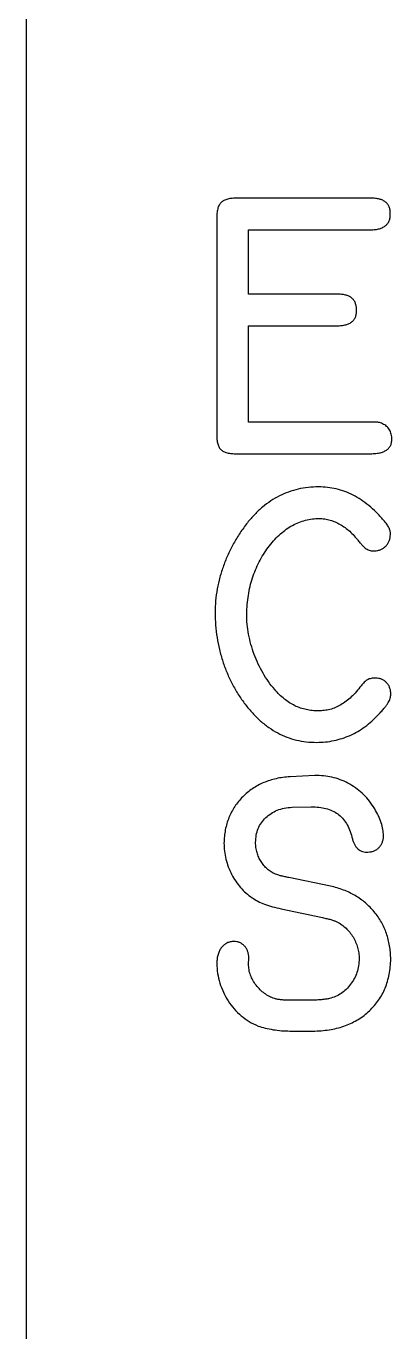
# Model space of a CAD drawing. Header units: inches. Extents: x 0.03 to 5.72, y 0.03 to 3.72.
# Drawn here: x 0.031 to 0.297, y 1.341 to 2.291 of the extents above; entities that cross this region are included whole.
import ezdxf

# ---------------------------------------------------------------- set-up
doc = ezdxf.new("R2010")
doc.units = ezdxf.units.IN
doc.header["$MEASUREMENT"] = 0

msp = doc.modelspace()

# ---------------------------------------------------------------- linework, layer by layer
at = {"color": 7, "linetype": 'Continuous', "lineweight": 25}
for p, q in [((0.03125, 2.8775), (0.03125, 0.8725)), ((0.28157, 2.16599), (0.18501, 2.16604)), ((0.16976, 2.15108), (0.1698, 1.99537)), ((0.19275, 2.09621), (0.19275, 2.14308)), ((0.19275, 2.14308), (0.28045, 2.14308)), ((0.25696, 2.09621), (0.19275, 2.09621)), ((0.19275, 2.00311), (0.19275, 2.07326)), ((0.19275, 2.07326), (0.25587, 2.07326)), ((0.28181, 2.00311), (0.19275, 2.00311)), ((0.18443, 1.98016), (0.28045, 1.98016)), ((0.24366, 1.95599), (0.24369, 1.95604)), ((0.24093, 1.74604), (0.22294, 1.74516)), ((0.24257, 1.74599), (0.24093, 1.74604)), ((0.22443, 1.72292), (0.23842, 1.72321)), ((0.23842, 1.72321), (0.23982, 1.72321)), ((0.25227, 1.66558), (0.2221, 1.67179)), ((0.21651, 1.64906), (0.24656, 1.64266)), ((0.19299, 1.61136), (0.19303, 1.61361)), ((0.23987, 1.58259), (0.22321, 1.58261)), ((0.22293, 1.56016), (0.2411, 1.56016))]:
    msp.add_line(p, q, dxfattribs=at)
for points, knots in [([(0.18501, 2.16604), (0.18367, 2.16603), (0.18121, 2.16602), (0.1778, 2.16553), (0.17503, 2.16454), (0.17281, 2.16303), (0.17125, 2.16086), (0.17028, 2.15811), (0.16972, 2.15478), (0.16974, 2.15238), (0.16976, 2.15108)], [0, 0, 0, 0, 0.158509, 0.290837, 0.404817, 0.504314, 0.603454, 0.715941, 0.846957, 1, 1, 1, 1]), ([(0.29579, 2.15468), (0.29578, 2.15559), (0.29576, 2.1573), (0.29507, 2.15968), (0.29399, 2.16172), (0.29236, 2.16336), (0.29031, 2.16463), (0.28777, 2.16543), (0.28482, 2.16598), (0.2827, 2.16599), (0.28157, 2.16599)], [0, 0, 0, 0, 0.129754, 0.244204, 0.352358, 0.457624, 0.571353, 0.69607, 0.837509, 1, 1, 1, 1]), ([(0.28045, 2.14308), (0.28167, 2.14307), (0.28396, 2.14305), (0.28715, 2.14359), (0.28989, 2.14445), (0.29211, 2.14575), (0.29386, 2.14742), (0.29505, 2.14952), (0.29576, 2.15198), (0.29578, 2.15375), (0.29579, 2.15468)], [0, 0, 0, 0, 0.165475, 0.309871, 0.436909, 0.551529, 0.656124, 0.761672, 0.873792, 1, 1, 1, 1]), ([(0.27122, 2.08457), (0.27121, 2.08551), (0.27119, 2.08727), (0.27051, 2.08972), (0.26941, 2.09183), (0.26779, 2.09352), (0.26569, 2.09479), (0.26317, 2.09566), (0.26021, 2.0962), (0.25809, 2.09621), (0.25696, 2.09621)], [0, 0, 0, 0, 0.131762, 0.248301, 0.356631, 0.464506, 0.57666, 0.700281, 0.839761, 1, 1, 1, 1]), ([(0.25587, 2.07326), (0.25711, 2.07325), (0.25943, 2.07324), (0.26265, 2.07372), (0.26538, 2.07456), (0.26764, 2.07576), (0.26936, 2.07744), (0.27057, 2.07948), (0.27123, 2.08192), (0.27122, 2.08365), (0.27122, 2.08457)], [0, 0, 0, 0, 0.168511, 0.315053, 0.442072, 0.555361, 0.660409, 0.76483, 0.875171, 1, 1, 1, 1]), ([(0.1698, 1.99537), (0.16974, 1.99403), (0.16963, 1.99157), (0.17013, 1.98818), (0.171, 1.98538), (0.17252, 1.98317), (0.17468, 1.98162), (0.17741, 1.98062), (0.18073, 1.98014), (0.18313, 1.98015), (0.18443, 1.98016)], [0, 0, 0, 0, 0.158944, 0.291446, 0.404705, 0.504515, 0.603966, 0.715313, 0.846477, 1, 1, 1, 1]), ([(0.28936, 2.00226), (0.28892, 2.00244), (0.28805, 2.0028), (0.28649, 2.00305), (0.28441, 2.00308), (0.28279, 2.0031), (0.28181, 2.00311)], [0, 0, 0, 0, 0.185114, 0.367125, 0.615123, 1, 1, 1, 1]), ([(0.29692, 1.99148), (0.29678, 1.99273), (0.2965, 1.99511), (0.29499, 1.99831), (0.29255, 2.0008), (0.29046, 2.00176), (0.28936, 2.00226)], [0, 0, 0, 0, 0.2695111, 0.5096169, 0.7443194, 1, 1, 1, 1]), ([(0.28045, 1.98016), (0.28178, 1.98015), (0.28427, 1.98014), (0.28773, 1.98063), (0.29067, 1.98144), (0.29306, 1.9827), (0.29494, 1.98432), (0.29623, 1.98637), (0.29694, 1.98882), (0.29693, 1.99055), (0.29692, 1.99148)], [0, 0, 0, 0, 0.17315, 0.32387, 0.453868, 0.569336, 0.672569, 0.774373, 0.880492, 1, 1, 1, 1]), ([(0.24369, 1.95604), (0.24116, 1.95593), (0.23618, 1.95571), (0.22887, 1.95449), (0.22189, 1.95241), (0.2152, 1.94958), (0.20886, 1.94586), (0.20287, 1.94133), (0.19714, 1.93605), (0.19373, 1.93201), (0.19198, 1.92993)], [0, 0, 0, 0, 0.1265614, 0.2487785, 0.3695851, 0.4896594, 0.611274, 0.7358504, 0.8645005, 1, 1, 1, 1]), ([(0.29086, 1.93191), (0.28914, 1.93383), (0.2858, 1.93758), (0.2803, 1.94247), (0.27468, 1.94667), (0.26886, 1.95011), (0.26282, 1.95275), (0.25659, 1.95461), (0.25019, 1.9558), (0.24585, 1.95593), (0.24366, 1.95599)], [0, 0, 0, 0, 0.140971, 0.27474, 0.402395, 0.524769, 0.644718, 0.762605, 0.88028, 1, 1, 1, 1]), ([(0.19198, 1.92993), (0.19018, 1.92751), (0.18659, 1.92268), (0.18191, 1.91498), (0.1779, 1.90699), (0.17455, 1.89876), (0.17187, 1.89035), (0.16993, 1.88182), (0.16871, 1.87321), (0.16855, 1.86744), (0.16847, 1.86455)], [0, 0, 0, 0, 0.12811, 0.255289, 0.381248, 0.50707, 0.63174, 0.755364, 0.877608, 1, 1, 1, 1]), ([(0.19146, 1.86342), (0.19156, 1.86575), (0.19175, 1.87034), (0.19264, 1.87707), (0.19386, 1.88357), (0.19561, 1.88979), (0.19779, 1.89575), (0.20043, 1.90144), (0.20351, 1.90687), (0.20699, 1.912), (0.21081, 1.9167), (0.21483, 1.92088), (0.21908, 1.92443), (0.22348, 1.92743), (0.22813, 1.92972), (0.23293, 1.93149), (0.23794, 1.93265), (0.24137, 1.93291), (0.2431, 1.93304)], [0, 0, 0, 0, 0.073672, 0.144808, 0.214096, 0.282072, 0.348651, 0.414274, 0.479768, 0.545566, 0.60964, 0.670672, 0.728318, 0.784091, 0.838278, 0.891672, 0.945302, 1, 1, 1, 1]), ([(0.2431, 1.93304), (0.24445, 1.933), (0.24714, 1.93291), (0.25109, 1.93215), (0.25492, 1.93098), (0.25859, 1.92926), (0.26215, 1.92708), (0.26558, 1.92447), (0.26884, 1.9213), (0.27084, 1.91895), (0.27187, 1.91773)], [0, 0, 0, 0, 0.119873, 0.239099, 0.355666, 0.475593, 0.597491, 0.72553, 0.858394, 1, 1, 1, 1]), ([(0.29591, 1.92141), (0.29587, 1.92228), (0.2958, 1.92397), (0.29488, 1.92654), (0.29316, 1.92916), (0.29169, 1.93092), (0.29086, 1.93191)], [0, 0, 0, 0, 0.217331, 0.424758, 0.675269, 1, 1, 1, 1]), ([(0.28443, 1.90945), (0.28522, 1.90951), (0.28677, 1.90964), (0.28897, 1.91033), (0.29093, 1.91147), (0.29264, 1.91295), (0.29408, 1.91473), (0.29507, 1.91678), (0.29577, 1.91902), (0.29586, 1.92059), (0.29591, 1.92141)], [0, 0, 0, 0, 0.1284798, 0.2529831, 0.3721877, 0.4969432, 0.6205889, 0.7435286, 0.8673892, 1, 1, 1, 1]), ([(0.27187, 1.91773), (0.27246, 1.91695), (0.27356, 1.9155), (0.27529, 1.91367), (0.27675, 1.91212), (0.27858, 1.91071), (0.28113, 1.90953), (0.2833, 1.90947), (0.28443, 1.90945)], [0, 0, 0, 0, 0.18622, 0.345944, 0.48012, 0.589873, 0.786183, 1, 1, 1, 1]), ([(0.16847, 1.86455), (0.16856, 1.86151), (0.16873, 1.85545), (0.16979, 1.84644), (0.1716, 1.83762), (0.17399, 1.82897), (0.17712, 1.82062), (0.18083, 1.81259), (0.18518, 1.80494), (0.18861, 1.80021), (0.19033, 1.79784)], [0, 0, 0, 0, 0.128002, 0.254475, 0.380313, 0.506069, 0.631037, 0.754574, 0.877253, 1, 1, 1, 1]), ([(0.21182, 1.80851), (0.21028, 1.81042), (0.20719, 1.81423), (0.20323, 1.8205), (0.19974, 1.82713), (0.19681, 1.83413), (0.19448, 1.84137), (0.19279, 1.8487), (0.19167, 1.85605), (0.19153, 1.86097), (0.19146, 1.86342)], [0, 0, 0, 0, 0.123429, 0.246362, 0.371654, 0.499321, 0.627274, 0.75299, 0.87671, 1, 1, 1, 1]), ([(0.285, 1.81691), (0.28393, 1.81688), (0.28194, 1.81681), (0.27911, 1.81581), (0.27668, 1.81391), (0.27537, 1.81222), (0.27466, 1.8113)], [0, 0, 0, 0, 0.259798, 0.482573, 0.716463, 1, 1, 1, 1]), ([(0.29619, 1.80515), (0.29614, 1.80601), (0.29604, 1.80764), (0.29544, 1.80996), (0.2944, 1.81196), (0.29305, 1.81369), (0.2914, 1.8151), (0.28948, 1.81616), (0.28731, 1.81675), (0.28578, 1.81686), (0.285, 1.81691)], [0, 0, 0, 0, 0.140842, 0.269864, 0.392287, 0.511159, 0.631131, 0.747646, 0.870232, 1, 1, 1, 1]), ([(0.24366, 1.79311), (0.24215, 1.79313), (0.23917, 1.79315), (0.23476, 1.79389), (0.2305, 1.79503), (0.22643, 1.79678), (0.22249, 1.79895), (0.21876, 1.80167), (0.21512, 1.80482), (0.21294, 1.80726), (0.21182, 1.80851)], [0, 0, 0, 0, 0.123712, 0.244398, 0.364644, 0.484372, 0.606921, 0.731908, 0.862543, 1, 1, 1, 1]), ([(0.27466, 1.8113), (0.27349, 1.80984), (0.27125, 1.80701), (0.26761, 1.80322), (0.26383, 1.80007), (0.26002, 1.79742), (0.25607, 1.79541), (0.252, 1.79406), (0.24786, 1.79318), (0.24507, 1.79314), (0.24366, 1.79311)], [0, 0, 0, 0, 0.1498637, 0.2898608, 0.4211626, 0.5441775, 0.6617348, 0.7759909, 0.8873686, 1, 1, 1, 1]), ([(0.28722, 1.79032), (0.28802, 1.7912), (0.2895, 1.79282), (0.29151, 1.79512), (0.2931, 1.79717), (0.2946, 1.79945), (0.29595, 1.80202), (0.29612, 1.80417), (0.29619, 1.80515)], [0, 0, 0, 0, 0.200215, 0.371652, 0.518084, 0.638274, 0.834208, 1, 1, 1, 1]), ([(0.19033, 1.79784), (0.19212, 1.79563), (0.1956, 1.79133), (0.20142, 1.78566), (0.2075, 1.78084), (0.21389, 1.77693), (0.22057, 1.77384), (0.22756, 1.77173), (0.23483, 1.77036), (0.23978, 1.77023), (0.24229, 1.77016)], [0, 0, 0, 0, 0.139278, 0.27153, 0.397654, 0.519268, 0.638444, 0.757385, 0.876903, 1, 1, 1, 1]), ([(0.24229, 1.77016), (0.24443, 1.77022), (0.24868, 1.77034), (0.25493, 1.77134), (0.26093, 1.77297), (0.26672, 1.77515), (0.27224, 1.778), (0.27751, 1.78151), (0.28256, 1.78561), (0.28565, 1.78873), (0.28722, 1.79032)], [0, 0, 0, 0, 0.12683, 0.250997, 0.373134, 0.494165, 0.61602, 0.740198, 0.867607, 1, 1, 1, 1]), ([(0.22294, 1.74516), (0.22122, 1.74501), (0.21786, 1.74471), (0.21294, 1.7438), (0.20826, 1.74257), (0.20381, 1.74094), (0.19962, 1.73892), (0.19571, 1.73647), (0.19199, 1.73372), (0.18859, 1.73057), (0.18547, 1.72715), (0.18276, 1.72346), (0.18044, 1.71955), (0.17848, 1.71543), (0.17701, 1.71107), (0.17584, 1.70653), (0.17518, 1.70174), (0.17501, 1.69848), (0.17493, 1.69682)], [0, 0, 0, 0, 0.068381, 0.134233, 0.198524, 0.260693, 0.321999, 0.383071, 0.443897, 0.505669, 0.56708, 0.627587, 0.687368, 0.747729, 0.80835, 0.870166, 0.934001, 1, 1, 1, 1]), ([(0.28447, 1.72179), (0.28328, 1.72366), (0.28094, 1.72733), (0.27664, 1.73217), (0.27182, 1.73633), (0.26653, 1.7398), (0.26088, 1.74255), (0.25498, 1.74455), (0.24884, 1.74576), (0.24468, 1.74592), (0.24257, 1.74599)], [0, 0, 0, 0, 0.131003, 0.257622, 0.382066, 0.507094, 0.631272, 0.753387, 0.87528, 1, 1, 1, 1]), ([(0.19792, 1.69734), (0.19803, 1.69912), (0.19822, 1.70256), (0.19971, 1.70742), (0.20197, 1.71182), (0.20523, 1.71552), (0.20912, 1.71865), (0.21372, 1.72091), (0.21887, 1.72244), (0.22253, 1.72276), (0.22443, 1.72292)], [0, 0, 0, 0, 0.129699, 0.250963, 0.369076, 0.488549, 0.609183, 0.731673, 0.861054, 1, 1, 1, 1]), ([(0.23982, 1.72321), (0.24166, 1.72315), (0.2452, 1.72303), (0.25022, 1.72186), (0.25472, 1.72006), (0.25866, 1.71747), (0.26195, 1.71407), (0.26474, 1.71001), (0.2669, 1.7052), (0.2678, 1.70169), (0.26827, 1.69985)], [0, 0, 0, 0, 0.136644, 0.262932, 0.380987, 0.495106, 0.610496, 0.730734, 0.859322, 1, 1, 1, 1]), ([(0.2909, 1.7024), (0.2908, 1.70387), (0.29059, 1.70703), (0.28919, 1.71185), (0.28723, 1.7169), (0.28541, 1.72014), (0.28447, 1.72179)], [0, 0, 0, 0, 0.214499, 0.459554, 0.724968, 1, 1, 1, 1]), ([(0.27946, 1.69031), (0.28028, 1.69036), (0.28185, 1.69046), (0.28408, 1.69112), (0.28606, 1.69219), (0.28776, 1.69366), (0.28916, 1.69545), (0.29012, 1.69756), (0.29075, 1.6999), (0.29085, 1.70154), (0.2909, 1.7024)], [0, 0, 0, 0, 0.13088, 0.253124, 0.37161, 0.491676, 0.612369, 0.734709, 0.86264, 1, 1, 1, 1]), ([(0.17493, 1.69682), (0.17502, 1.69485), (0.1752, 1.69092), (0.17627, 1.68512), (0.17803, 1.6795), (0.18039, 1.67411), (0.18337, 1.66908), (0.18687, 1.66452), (0.19083, 1.66044), (0.19389, 1.65824), (0.19542, 1.65714)], [0, 0, 0, 0, 0.127451, 0.254033, 0.379918, 0.507431, 0.633941, 0.756921, 0.878241, 1, 1, 1, 1]), ([(0.21231, 1.67431), (0.21127, 1.67484), (0.20919, 1.67588), (0.20639, 1.67796), (0.20393, 1.68048), (0.20181, 1.68336), (0.2001, 1.68656), (0.1989, 1.68998), (0.19809, 1.69359), (0.19798, 1.69607), (0.19792, 1.69734)], [0, 0, 0, 0, 0.121612, 0.242447, 0.362945, 0.488851, 0.614853, 0.740468, 0.867254, 1, 1, 1, 1]), ([(0.26827, 1.69985), (0.26852, 1.69906), (0.269, 1.69756), (0.26996, 1.69553), (0.27112, 1.69382), (0.27244, 1.69244), (0.27395, 1.69139), (0.27563, 1.69064), (0.27751, 1.69029), (0.2788, 1.6903), (0.27946, 1.69031)], [0, 0, 0, 0, 0.1540208, 0.2932556, 0.4178973, 0.5368468, 0.6468786, 0.7592904, 0.8769615, 1, 1, 1, 1]), ([(0.2221, 1.67179), (0.2211, 1.67199), (0.21921, 1.67238), (0.21657, 1.67297), (0.21431, 1.67361), (0.21294, 1.67409), (0.21231, 1.67431)], [0, 0, 0, 0, 0.302919, 0.569251, 0.801778, 1, 1, 1, 1]), ([(0.29615, 1.61249), (0.2961, 1.61413), (0.29599, 1.61738), (0.29538, 1.62215), (0.29439, 1.62674), (0.29314, 1.63116), (0.29138, 1.63534), (0.2894, 1.63941), (0.28694, 1.64324), (0.2842, 1.64689), (0.28113, 1.65026), (0.27782, 1.6534), (0.27419, 1.65619), (0.27031, 1.6587), (0.26617, 1.66088), (0.26179, 1.6628), (0.25713, 1.66437), (0.25391, 1.66518), (0.25227, 1.66558)], [0, 0, 0, 0, 0.065995, 0.130262, 0.192676, 0.254053, 0.314151, 0.374557, 0.435265, 0.49621, 0.557413, 0.618187, 0.679031, 0.740776, 0.803132, 0.866769, 0.932378, 1, 1, 1, 1]), ([(0.19542, 1.65714), (0.1968, 1.65626), (0.19969, 1.65441), (0.20465, 1.6522), (0.21033, 1.65041), (0.21439, 1.64952), (0.21651, 1.64906)], [0, 0, 0, 0, 0.216027, 0.452166, 0.713427, 1, 1, 1, 1]), ([(0.24656, 1.64266), (0.24764, 1.64243), (0.24968, 1.64199), (0.25253, 1.64128), (0.25496, 1.64049), (0.25641, 1.63986), (0.25708, 1.63956)], [0, 0, 0, 0, 0.3024107, 0.5681226, 0.8006313, 1, 1, 1, 1]), ([(0.25708, 1.63956), (0.25824, 1.63889), (0.26056, 1.63755), (0.26372, 1.63503), (0.26641, 1.63198), (0.26881, 1.62862), (0.27068, 1.6249), (0.27213, 1.62101), (0.27299, 1.61692), (0.27313, 1.61414), (0.2732, 1.61273)], [0, 0, 0, 0, 0.12257, 0.244174, 0.366966, 0.493233, 0.620313, 0.746003, 0.871694, 1, 1, 1, 1]), ([(0.1822, 1.62534), (0.18131, 1.62527), (0.17955, 1.62514), (0.1771, 1.62426), (0.17491, 1.62289), (0.17309, 1.62095), (0.17165, 1.61858), (0.17054, 1.61585), (0.1699, 1.61275), (0.16981, 1.61057), (0.16976, 1.60942)], [0, 0, 0, 0, 0.118909, 0.232606, 0.342759, 0.45914, 0.581235, 0.710433, 0.847594, 1, 1, 1, 1]), ([(0.19303, 1.61361), (0.19296, 1.61442), (0.19282, 1.616), (0.19227, 1.61827), (0.19128, 1.62028), (0.18995, 1.62203), (0.18832, 1.62343), (0.1865, 1.62454), (0.18441, 1.62518), (0.18295, 1.62529), (0.1822, 1.62534)], [0, 0, 0, 0, 0.138166, 0.267374, 0.391592, 0.514994, 0.635999, 0.752353, 0.874042, 1, 1, 1, 1]), ([(0.16976, 1.60942), (0.16989, 1.60697), (0.17014, 1.60212), (0.17183, 1.59505), (0.17438, 1.58828), (0.17794, 1.58196), (0.18227, 1.57615), (0.18743, 1.57116), (0.1932, 1.56689), (0.19752, 1.56483), (0.1997, 1.5638)], [0, 0, 0, 0, 0.127253, 0.252347, 0.376096, 0.502812, 0.62837, 0.751743, 0.874653, 1, 1, 1, 1]), ([(0.19275, 1.60885), (0.19276, 1.60914), (0.19279, 1.60998), (0.19291, 1.61081), (0.19299, 1.61136)], [0, 0, 0, 0, 0.337311, 1, 1, 1, 1]), ([(0.21178, 1.58372), (0.21048, 1.5842), (0.2079, 1.58517), (0.20433, 1.58737), (0.20113, 1.59015), (0.19829, 1.5934), (0.19592, 1.59699), (0.19415, 1.60081), (0.19307, 1.6048), (0.19286, 1.6075), (0.19275, 1.60885)], [0, 0, 0, 0, 0.123948, 0.246904, 0.372712, 0.502718, 0.632605, 0.757367, 0.878576, 1, 1, 1, 1]), ([(0.2411, 1.56016), (0.24309, 1.56025), (0.24699, 1.56043), (0.25269, 1.56121), (0.25812, 1.56236), (0.26323, 1.56402), (0.26805, 1.56611), (0.27259, 1.56856), (0.27682, 1.5715), (0.28073, 1.57485), (0.28427, 1.57854), (0.28738, 1.58254), (0.29002, 1.58683), (0.29215, 1.59142), (0.29387, 1.59628), (0.29511, 1.60143), (0.29594, 1.60686), (0.29608, 1.61059), (0.29615, 1.61249)], [0, 0, 0, 0, 0.070174, 0.1378, 0.202503, 0.265936, 0.327039, 0.387659, 0.447782, 0.508464, 0.568977, 0.627924, 0.687027, 0.746353, 0.806335, 0.868473, 0.932872, 1, 1, 1, 1]), ([(0.2732, 1.61273), (0.27311, 1.61103), (0.27294, 1.60767), (0.27166, 1.60282), (0.26976, 1.59825), (0.26709, 1.59409), (0.26389, 1.59042), (0.26019, 1.58742), (0.25607, 1.58508), (0.25306, 1.58418), (0.25154, 1.58372)], [0, 0, 0, 0, 0.131369, 0.258837, 0.384038, 0.511975, 0.637825, 0.758189, 0.87814, 1, 1, 1, 1]), ([(0.22321, 1.58261), (0.22204, 1.5826), (0.21986, 1.58258), (0.21678, 1.5828), (0.21413, 1.58311), (0.21252, 1.58353), (0.21178, 1.58372)], [0, 0, 0, 0, 0.3046897, 0.5682597, 0.8018294, 1, 1, 1, 1]), ([(0.25154, 1.58372), (0.25072, 1.58357), (0.24882, 1.58324), (0.24579, 1.58295), (0.24273, 1.58264), (0.24074, 1.5826), (0.23987, 1.58259)], [0, 0, 0, 0, 0.212682, 0.493091, 0.776251, 1, 1, 1, 1]), ([(0.1997, 1.5638), (0.20143, 1.56327), (0.20504, 1.56217), (0.21076, 1.56105), (0.21679, 1.5603), (0.22088, 1.56021), (0.22293, 1.56016)], [0, 0, 0, 0, 0.229679, 0.479398, 0.739657, 1, 1, 1, 1])]:
    msp.add_open_spline(points, degree=3, knots=knots, dxfattribs=at)

doc.saveas('drawing.dxf')
